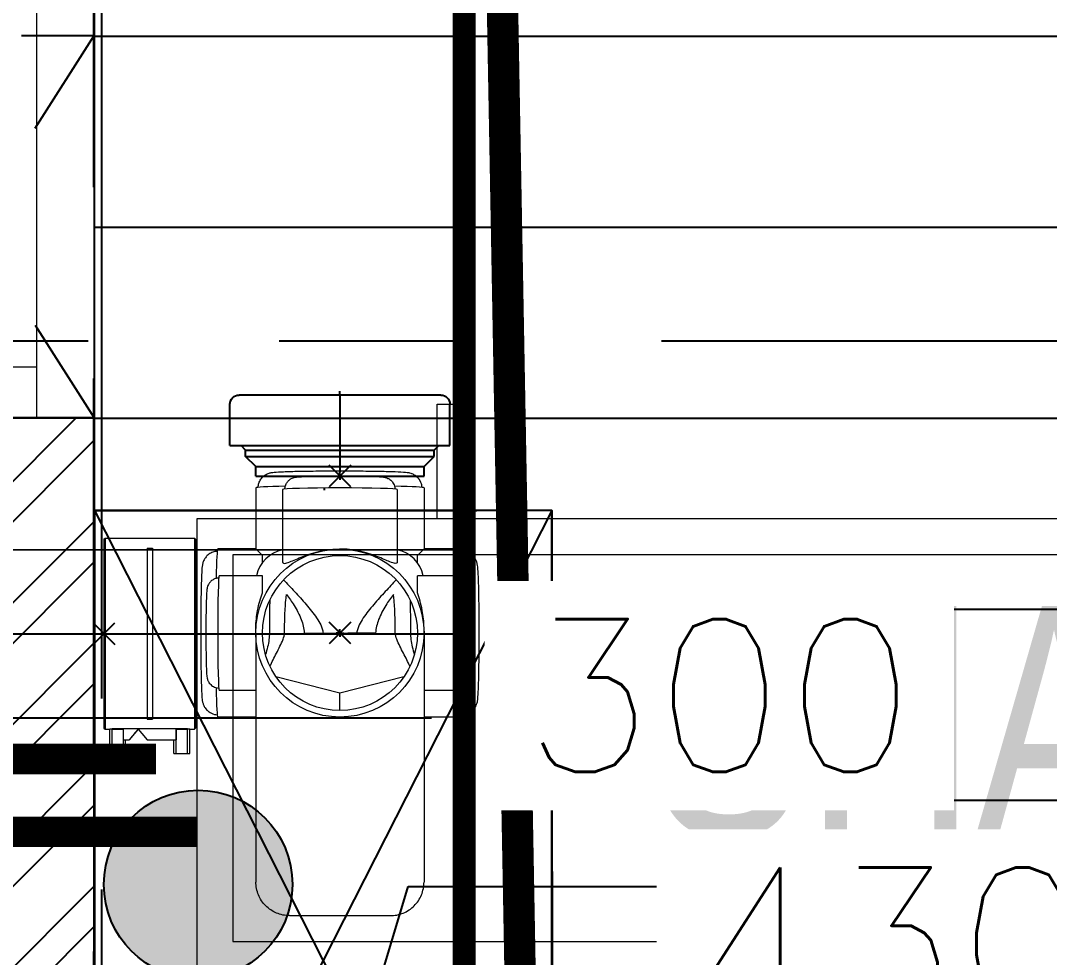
# Model space of a CAD drawing. Header units: millimetres. Extents: x 1135099 to 1230264, y -5736945 to -5695799.
# Drawn here: x 1199203 to 1199876, y -5707603 to -5706990 of the extents above; entities that cross this region are included whole.
import ezdxf
from ezdxf.lldxf.tags import DXFTag

# ---------------------------------------------------------------- set-up
doc = ezdxf.new("R2010")
doc.units = ezdxf.units.MM
doc.header["$LTSCALE"] = 1000
doc.header["$MEASUREMENT"] = 0
for name, pattern in [('2BHK-A - BACK$0$DASHED', [0.75, 0.5, -0.25]), ('2BHK-A - BACK$0$PHANTOM2', [1.25, 0.625, -0.125, 0.125, -0.125, 0.125, -0.125]), ('2BHK-A - BACK$1$AUDIT_D_120904163729-0', [0]), ('2BHK-A - BACK$1$HIDDEN', [0.375, 0.25, -0.125]), ('AUDIT_D_120904163729-0', [0]), ('T8(T9 IS SIMILAR) - DIMENSION & TEXTING$0$CENTERX2', [101.6, 63.5, -12.7, 12.7, -12.7]), ('T8(T9 IS SIMILAR) - DIMENSION & TEXTING$0$T8 - TYPICAL FLOOR CORE$0$( Hidden )', [0.375, 0.25, -0.125]), ('T8(T9 IS SIMILAR) - DIMENSION & TEXTING$1$AUDIT_D_120904163729-0', [0]), ('T8(T9 IS SIMILAR)$0$$0$HIDDEN', [0.375, 0.25, -0.125]), ('T8(T9 IS SIMILAR)$0$HIDDEN', [0.375, 0.25, -0.125]), ('T8_REFUGE COLUMNS$0$CENTER2', [1.125, 0.75, -0.125, 0.125, -0.125])]:
    doc.linetypes.add(name, pattern=pattern)
doc.layers.get('0').update_dxf_attribs({"linetype": 'AUDIT_D_120904163729-0'})
for name, color, linetype, lineweight in [('2BHK-A - BACK$0$A-AC DRAIN PIPE', 94, 'Continuous', 18), ('2BHK-A - BACK$0$A-AC PIPE', 151, 'Continuous', 20), ('2BHK-A - BACK$0$A-ODU', 30, 'Continuous', 20), ('2BHK-A - BACK$0$Ventilator', 5, 'Continuous', 0), ('2BHK-A - BACK$1$A-WALL- 160', 6, 'Continuous', 30), ('T8(T9 IS SIMILAR) - DIMENSION & TEXTING$0$2BHK-A - BACK$0$a-Text', 4, 'Continuous', 0), ('T8(T9 IS SIMILAR) - DIMENSION & TEXTING$0$Arbeitspunkt(DIN)', 8, 'Continuous', 25), ('T8(T9 IS SIMILAR) - DIMENSION & TEXTING$0$U-TI-WS-HOT', 1, 'T8(T9 IS SIMILAR) - DIMENSION & TEXTING$0$DASHDOT', 30), ('T8(T9 IS SIMILAR)$0$D&W', 8, 'Continuous', 25), ('T8(T9 IS SIMILAR)$0$SCPL BEAM', 191, 'T8(T9 IS SIMILAR)$0$$0$HIDDEN', 13)]:
    doc.layers.add(name, color=color, linetype=linetype, lineweight=lineweight)
for name, color, linetype in [('2BHK-A - BACK$1$A-HATCH -160', 251, '2BHK-A - BACK$1$AUDIT_D_120904163729-0'), ('2BHK-A - BACK$1$CUT-OUT', 49, 'Continuous'), ('T8(T9 IS SIMILAR) - DIMENSION & TEXTING$0$A-PLUMBING', 7, 'T8(T9 IS SIMILAR) - DIMENSION & TEXTING$1$AUDIT_D_120904163729-0'), ('T8(T9 IS SIMILAR) - DIMENSION & TEXTING$0$pl-110 dia soil pipe', 1, 'Continuous'), ('T8(T9 IS SIMILAR) - DIMENSION & TEXTING$0$pl-110 dia soil pipe1', 1, 'Continuous'), ('T8(T9 IS SIMILAR) - DIMENSION & TEXTING$0$U-TI-TEXT', 7, 'Continuous'), ('T8(T9 IS SIMILAR) - DIMENSION & TEXTING$0$U-TI-WS', 5, 'Continuous'), ('T8(T9 IS SIMILAR)$0$S-BEAM', 20, 'T8(T9 IS SIMILAR)$0$$0$HIDDEN'), ('T8_REFUGE COLUMNS$0$A-CENTERLINE', 193, 'T8_REFUGE COLUMNS$0$CENTER2'), ('T8_TYPICAL COLUMNS$0$A-RCC COLS', 3, 'Continuous')]:
    doc.layers.add(name, color=color, linetype=linetype)
doc.layers.add('T8(T9 IS SIMILAR) - DIMENSION & TEXTING$0$GEB-BEZUG', color=2, linetype='Continuous', lineweight=25, true_color=0xffff00)
doc.styles.add('T8(T9 IS SIMILAR) - DIMENSION & TEXTING$0$2BHK-A - BACK$0$ARIAL ARROW', font='swisscl.ttf')
doc.styles.add('T8(T9 IS SIMILAR) - DIMENSION & TEXTING$0$Romans 1', font='romans.shx', dxfattribs={"height": 100})
tags = doc.linetypes.add('T8(T9 IS SIMILAR) - DIMENSION & TEXTING$0$DASHDOT', pattern=[1, 0.5, -0.25, 0, -0.25]).pattern_tags.tags
tags[10:11] = [DXFTag(74, 4), DXFTag(75, 0), DXFTag(340, '0'), DXFTag(46, 1.0), DXFTag(50, 0.0), DXFTag(44, 0.0), DXFTag(45, 0.0)]
tags[8:9] = [DXFTag(74, 4), DXFTag(75, 0), DXFTag(340, '0'), DXFTag(46, 1.0), DXFTag(50, 0.0), DXFTag(44, 0.0), DXFTag(45, 0.0)]
tags[6:7] = [DXFTag(74, 4), DXFTag(75, 0), DXFTag(340, '0'), DXFTag(46, 1.0), DXFTag(50, 0.0), DXFTag(44, 0.0), DXFTag(45, 0.0)]
tags[4:5] = [DXFTag(74, 4), DXFTag(75, 0), DXFTag(340, '0'), DXFTag(46, 1.0), DXFTag(50, 0.0), DXFTag(44, 0.0), DXFTag(45, 0.0)]
doc.dimstyles.new('T8(T9 IS SIMILAR) - DIMENSION & TEXTING$0$ALPINE S', dxfattribs={"dimscale": 0, "dimtxt": 100, "dimasz": 75, "dimexe": 0, "dimexo": 0, "dimgap": 75, "dimtad": 1, "dimdec": 0, "dimzin": 0, "dimdsep": 46, "dimtxsty": 'T8(T9 IS SIMILAR) - DIMENSION & TEXTING$0$Romans 1', "dimblk": 'T8(T9 IS SIMILAR) - DIMENSION & TEXTING$0$_ArchTick', "dimcen": 0.09, "dimclrd": 256, "dimclre": 256, "dimclrt": 7, "dimadec": 0, "dimazin": 0, "dimtfac": 1, "dimtdec": 0, "dimtofl": 0, "dimtmove": 1, "dimatfit": 0, "dimldrblk": 'T8(T9 IS SIMILAR) - DIMENSION & TEXTING$0$_Open90', "dimfxl": 1, "dimtolj": 1, "dimtzin": 0, "dimarcsym": 0})

# ---------------------------------------------------------------- blocks, each defined once
blk = doc.blocks.new('T8(T9 IS SIMILAR) - DIMENSION & TEXTING$0$Einfügepunkt')
at = {"layer": 'T8(T9 IS SIMILAR) - DIMENSION & TEXTING$0$GEB-BEZUG'}
for p, q in [((-7.07, -7.07), (7.07, 7.07)), ((-7.07, 7.07), (7.07, -7.07))]:
    blk.add_line(p, q, dxfattribs=at)
blk = doc.blocks.new('T8(T9 IS SIMILAR) - DIMENSION & TEXTING$0$367.771.16.1_A')
at = {"lineweight": 13, "ltscale": 25}
for p, q in [((3.8, 78.5), (3.8, 62.5)), ((3.8, 78.5), (14.2, 78.5)), ((5.3, 78.5), (5.3, 62.5)), ((12.7, 78.5), (12.7, 62.5)), ((14.2, 78.5), (14.2, 69.5)), ((45.8, 78.5), (45.8, 69.5)), ((45.8, 78.5), (56.2, 78.5)), ((47.3, 78.5), (47.3, 62.5)), ((54.7, 78.5), (54.7, 62.5)), ((56.2, 78.5), (56.2, 62.5)), ((12.6, 62.39), (12.6, 69.5)), ((12.6, 69.5), (16.49, 69.5)), ((22.45, 62.5), (16.57, 69.5)), ((22.45, 62.5), (28.32, 69.5)), ((28.41, 69.5), (47.4, 69.5)), ((47.4, 69.5), (47.4, 62.39)), ((0, 61.79), (0.71, 62.5)), ((0, -61.79), (0, 61.79)), ((0.71, 62.5), (3.8, 62.5)), ((0.71, -62.5), (0.71, 62.5)), ((5.3, 62.5), (12.7, 62.5)), ((22.45, 62.39), (12.6, 62.39)), ((22.45, 62.5), (22.45, 62.39)), ((47.4, 62.39), (22.45, 62.39)), ((47.3, 62.5), (54.7, 62.5)), ((56.2, 62.5), (59.29, 62.5)), ((60, 61.79), (59.29, 62.5)), ((59.29, -62.5), (59.29, 62.5)), ((60, -61.79), (60, 61.79)), ((0, 55), (28.3, 55)), ((28.3, 56), (31.7, 56)), ((28.3, -56), (28.3, 56)), ((31.7, -56), (31.7, 56)), ((31.7, 55), (60, 55)), ((-6.08, -0.06), (11.58, -0.06)), ((11.58, -0.06), (53.35, -0.06)), ((53.35, -0.06), (63.29, -0.06)), ((0, -55), (28.3, -55)), ((28.3, -56), (31.7, -56)), ((31.7, -55), (60, -55)), ((0, -61.79), (0.71, -62.5)), ((0.71, -62.5), (59.29, -62.5)), ((60, -61.79), (59.29, -62.5))]:
    blk.add_line(p, q, dxfattribs=at)
for points, weights in [([(22.45, 62.39), (19.63, 65.75), (16.49, 69.5)], [1, 1.00181632922, 1.00072644359]), ([(16.49, 69.5), (16.57, 69.5), (16.57, 69.5)], [1.01365125454, 1.01438848921, 1.01438848921]), ([(28.41, 69.5), (25.27, 65.75), (22.45, 62.39)], [1.00072644331, 1.00181632851, 1]), ([(28.32, 69.5), (28.32, 69.5), (28.41, 69.5)], [1.01438848921, 1.01438848921, 1.01365125454])]:
    blk.add_rational_spline(points, weights, degree=2, dxfattribs=at)
for points, knots in [([(12.6, 62.39), (12.15, 62.36), (11.6, 62.33), (10.35, 62.29), (9.65, 62.28), (8.35, 62.28), (7.65, 62.29), (6.37, 62.34), (5.78, 62.36), (4.86, 62.42), (4.46, 62.45), (3.93, 62.49), (3.8, 62.5), (3.8, 62.5)], [1.186254, 1.186254, 1.186254, 1.186254, 1.37182, 1.37182, 1.567794, 1.567794, 1.763769, 1.763769, 1.959743, 1.959743, 2.155717, 2.155717, 2.351692, 2.351692, 2.351692, 2.351692]), ([(5.3, 62.5), (5.3, 62.5), (5.39, 62.49), (5.77, 62.47), (6.06, 62.46), (6.71, 62.43), (7.13, 62.42), (8.04, 62.4), (8.54, 62.39), (9.46, 62.39), (9.96, 62.4), (10.87, 62.42), (11.29, 62.43), (11.94, 62.46), (12.23, 62.47), (12.61, 62.49), (12.7, 62.5), (12.7, 62.5)], [0.557636, 0.557636, 0.557636, 0.557636, 0.697045, 0.697045, 0.836454, 0.836454, 0.975863, 0.975863, 1.115272, 1.115272, 1.254681, 1.254681, 1.39409, 1.39409, 1.533499, 1.533499, 1.672909, 1.672909, 1.672909, 1.672909]), ([(47.3, 62.5), (47.3, 62.5), (47.39, 62.49), (47.77, 62.47), (48.06, 62.46), (48.71, 62.43), (49.13, 62.42), (50.04, 62.4), (50.54, 62.39), (51.46, 62.39), (51.96, 62.4), (52.87, 62.42), (53.29, 62.43), (53.94, 62.46), (54.23, 62.47), (54.61, 62.49), (54.7, 62.5), (54.7, 62.5)], [0.557636, 0.557636, 0.557636, 0.557636, 0.697045, 0.697045, 0.836454, 0.836454, 0.975863, 0.975863, 1.115272, 1.115272, 1.254681, 1.254681, 1.39409, 1.39409, 1.533499, 1.533499, 1.672909, 1.672909, 1.672909, 1.672909]), ([(56.2, 62.5), (56.2, 62.5), (56.07, 62.49), (55.54, 62.45), (55.14, 62.42), (54.22, 62.36), (53.63, 62.34), (52.35, 62.29), (51.65, 62.28), (50.35, 62.28), (49.65, 62.29), (48.4, 62.33), (47.85, 62.36), (47.4, 62.39)], [0.783897, 0.783897, 0.783897, 0.783897, 0.979871, 0.979871, 1.175845, 1.175845, 1.37182, 1.37182, 1.567794, 1.567794, 1.763769, 1.763769, 1.949335, 1.949335, 1.949335, 1.949335])]:
    blk.add_open_spline(points, degree=3, knots=knots, dxfattribs=at)
blk.add_blockref('T8(T9 IS SIMILAR) - DIMENSION & TEXTING$0$Einfügepunkt', (0, 0), dxfattribs=at)
blk = doc.blocks.new('T8(T9 IS SIMILAR) - DIMENSION & TEXTING$0$A$C79FE6463')
at = {"ltscale": 25}
for p, q in [((0, 53), (0, 55.5)), ((-66, 53), (66, 53)), ((0, 53), (0, 50.5)), ((0, 50.5), (0, 2.5)), ((-72, 20), (-72, 47)), ((72, 20), (72, 47)), ((72, 20), (-72, 20)), ((-61.7, 17), (-64.7, 20)), ((61.7, 17), (-61.7, 17)), ((-61.7, 12.87), (-61.7, 17)), ((61.7, 17), (64.7, 20)), ((61.7, 12.87), (61.7, 17)), ((61.7, 12.87), (-61.7, 12.87)), ((-55, 6.17), (-61.7, 12.87)), ((55, 6.17), (61.7, 12.87)), ((55, 6.17), (-55, 6.17)), ((-55, 0), (-55, 6.17)), ((55, 0), (-55, 0)), ((0, 0), (0, 2.5)), ((0, 0), (0, -2.5)), ((55, 0), (55, 6.17))]:
    blk.add_line(p, q, dxfattribs=at)
for centre, start, end in [((-66, 47), 90, 180), ((66, 47), 0, 90)]:
    blk.add_arc(centre, 6, start, end, dxfattribs=at)
blk.add_blockref('T8(T9 IS SIMILAR) - DIMENSION & TEXTING$0$Einfügepunkt', (0, 0.02), dxfattribs=at)
blk = doc.blocks.new('T8(T9 IS SIMILAR) - DIMENSION & TEXTING$0$367.611.16.1_G')
at = {"lineweight": 13, "ltscale": 25}
for p, q in [((33.02, 184.92), (-33.02, 184.92)), ((-55, 134.4), (-55, 162.92)), ((55, 134.4), (55, 162.92)), ((-79.97, 55), (-55, 55)), ((55, 55), (79.97, 55)), ((0, 50.7), (0, 39.22)), ((-78.97, 37.5), (-55, 37.5)), ((0, 39.22), (-41.9, 28.54)), ((41.9, 28.54), (0, 39.22)), ((55, 37.5), (78.97, 37.5)), ((-55, 0), (-55, 13.4)), ((55, 0), (55, 13.4)), ((-55, 0), (-55, -3.44)), ((-23.32, 0), (-11.02, 0)), ((-11.02, 0), (-5.07, 0)), ((5.07, 0), (-5.07, 0)), ((11.02, 0), (5.07, 0)), ((23.32, 0), (11.02, 0)), ((55, 0), (55, -3.44)), ((-50.7, -26.23), (-50.7, -37.5)), ((50.7, -26.23), (50.7, -37.5)), ((-78.97, -37.5), (-50.7, -37.5)), ((50.7, -37.5), (78.97, -37.5)), ((-50.7, -46.07), (-50.7, -50.7)), ((-37.5, -93.97), (-37.5, -46.26)), ((37.5, -93.97), (37.5, -46.26)), ((50.7, -46.07), (50.7, -50.7)), ((-55, -55), (-50.7, -50.7)), ((55, -55), (50.7, -50.7)), ((-79.97, -55), (-55, -55)), ((-55, -94.97), (-55, -55)), ((55, -94.97), (55, -55)), ((55, -55), (79.97, -55))]:
    blk.add_line(p, q, dxfattribs=at)
for radius in [55, 50.7]:
    blk.add_circle((0, 0), radius, dxfattribs=at)
for centre, start, end in [((-33, -33), 191.80294, 258.19713), ((33, -33), 281.80287, 348.19706)]:
    blk.add_arc(centre, 22, start, end, dxfattribs=at)
for centre, major_axis, start_param, end_param in [((-79.97, 0), (0, 55), 0, 0.863889), ((79.97, 0), (0, 55), 5.419296, 6.283185), ((-78.97, 0), (0, 37.5), 0, 3.141593), ((78.97, 0), (0, 37.5), 3.141593, 6.283185), ((-89.97, 0), (0, -43.5), 4.259196, 5.165582), ((89.97, 0), (0, -43.5), 1.117603, 2.023989), ((-79.97, 0), (0, -55), 5.419296, 6.283185), ((79.97, 0), (0, -55), 0, 0.863889), ((0, -93.97), (37.5, 0), 3.141593, 6.283185), ((0, -94.97), (-55, 0), 0, 0.863889), ((0, -94.97), (55, 0), 5.419296, 6.283185)]:
    blk.add_ellipse(centre, major_axis=major_axis, ratio=0.026177, start_param=start_param, end_param=end_param, dxfattribs=at)
for points, knots in [([(-33.02, 184.92), (-34.37, 184.92), (-35.86, 184.79), (-38.76, 184.21), (-40.17, 183.77), (-42.68, 182.73), (-44, 182.04), (-46.46, 180.4), (-47.6, 179.44), (-49.52, 177.52), (-50.47, 176.38), (-52.12, 173.92), (-52.81, 172.6), (-53.85, 170.09), (-54.29, 168.67), (-54.87, 165.76), (-55, 164.28), (-55, 162.92)], [0, 0, 0, 0, 0.406818, 0.406818, 0.813635, 0.813635, 1.220616, 1.220616, 1.627596, 1.627596, 2.034802, 2.034802, 2.442009, 2.442009, 2.84946, 2.84946, 3.256911, 3.256911, 3.256911, 3.256911]), ([(33.02, 184.92), (34.37, 184.92), (35.86, 184.79), (38.76, 184.21), (40.17, 183.77), (42.68, 182.73), (44, 182.04), (46.46, 180.4), (47.6, 179.44), (49.52, 177.52), (50.47, 176.38), (52.12, 173.92), (52.81, 172.6), (53.85, 170.09), (54.29, 168.67), (54.87, 165.76), (55, 164.28), (55, 162.92)], [0, 0, 0, 0, 0.406818, 0.406818, 0.813635, 0.813635, 1.220616, 1.220616, 1.627596, 1.627596, 2.034802, 2.034802, 2.442009, 2.442009, 2.84946, 2.84946, 3.256911, 3.256911, 3.256911, 3.256911]), ([(-80.31, 53.48), (-81.3, 53.42), (-82.26, 53.21), (-84.14, 52.55), (-85, 52.07), (-86.56, 50.95), (-87.15, 50.34), (-88.23, 49.06), (-88.57, 48.47), (-89.14, 47.4), (-89.31, 46.97), (-89.59, 46.18), (-89.68, 45.86), (-89.87, 45.14), (-89.93, 44.83), (-90.13, 43.71), (-90.19, 43.12), (-90.35, 41.27), (-90.44, 39.93), (-90.59, 36.64), (-90.66, 34.72), (-90.79, 30.34), (-90.85, 27.9), (-90.93, 23.28), (-90.97, 21.21), (-90.99, 19.05)], [0.001613, 0.001613, 0.001613, 0.001613, 0.009196, 0.009196, 0.018643, 0.018643, 0.031111, 0.031111, 0.049087, 0.049087, 0.071774, 0.071774, 0.099795, 0.099795, 0.146166, 0.146166, 0.28205, 0.28205, 0.505418, 0.505418, 0.728786, 0.728786, 0.952154, 0.952154, 1.117603, 1.117603, 1.117603, 1.117603]), ([(90.99, 19.05), (90.96, 21.96), (90.91, 24.72), (90.8, 29.81), (90.74, 32.13), (90.61, 36.23), (90.53, 38.01), (90.37, 41.01), (90.29, 42.18), (90.1, 43.85), (90.05, 44.34), (89.78, 45.51), (89.71, 45.8), (89.45, 46.61), (89.28, 47.13), (88.51, 48.59), (88.07, 49.38), (86.66, 50.81), (86.21, 51.21), (84.74, 52.24), (83.52, 52.89), (81.46, 53.36), (80.89, 53.45), (80.31, 53.48)], [5.165582, 5.165582, 5.165582, 5.165582, 5.38895, 5.38895, 5.612318, 5.612318, 5.835686, 5.835686, 6.059055, 6.059055, 6.170739, 6.170739, 6.201336, 6.201336, 6.234064, 6.234064, 6.256757, 6.256757, 6.264717, 6.264717, 6.277115, 6.277115, 6.281572, 6.281572, 6.281572, 6.281572]), ([(-79.25, 36), (-80.01, 35.97), (-80.76, 35.83), (-82.24, 35.35), (-82.92, 34.99), (-84.17, 34.15), (-84.65, 33.67), (-85.53, 32.67), (-85.81, 32.2), (-86.3, 31.31), (-86.44, 30.96), (-86.66, 30.33), (-86.73, 30.09), (-86.87, 29.57), (-86.91, 29.35), (-87.03, 28.67), (-87.07, 28.34), (-87.22, 26.9), (-87.29, 25.68), (-87.43, 22.23), (-87.5, 19.97), (-87.6, 14.91), (-87.64, 12.17), (-87.69, 6.39), (-87.7, 3.36), (-87.71, -2.71), (-87.69, -5.75), (-87.65, -11.53), (-87.61, -14.28), (-87.51, -19.23), (-87.46, -21.43), (-87.32, -25.15), (-87.24, -26.58), (-87.09, -28.22), (-87.05, -28.61), (-86.88, -29.48), (-86.83, -29.73), (-86.64, -30.39), (-86.54, -30.77), (-86.01, -31.86), (-85.73, -32.45), (-84.71, -33.6), (-84.37, -33.94), (-83.27, -34.8), (-82.33, -35.37), (-80.53, -35.87), (-79.89, -35.97), (-79.25, -36)], [0.000899, 0.000899, 0.000899, 0.000899, 0.008412, 0.008412, 0.01768, 0.01768, 0.029795, 0.029795, 0.047646, 0.047646, 0.071641, 0.071641, 0.099967, 0.099967, 0.142707, 0.142707, 0.246472, 0.246472, 0.560632, 0.560632, 0.909663, 0.909663, 1.236409, 1.236409, 1.559555, 1.559555, 1.881947, 1.881947, 2.204981, 2.204981, 2.531201, 2.531201, 2.873379, 2.873379, 3.007486, 3.007486, 3.050386, 3.050386, 3.087101, 3.087101, 3.112166, 3.112166, 3.121001, 3.121001, 3.134362, 3.134362, 3.140694, 3.140694, 3.140694, 3.140694]), ([(79.25, -36), (80.01, -35.97), (80.76, -35.83), (82.24, -35.35), (82.92, -34.99), (84.17, -34.15), (84.65, -33.67), (85.53, -32.67), (85.81, -32.2), (86.3, -31.31), (86.44, -30.96), (86.66, -30.33), (86.73, -30.09), (86.87, -29.57), (86.91, -29.35), (87.03, -28.67), (87.07, -28.34), (87.22, -26.9), (87.29, -25.68), (87.43, -22.23), (87.5, -19.97), (87.6, -14.91), (87.64, -12.17), (87.69, -6.39), (87.7, -3.36), (87.71, 2.71), (87.69, 5.75), (87.65, 11.53), (87.61, 14.28), (87.51, 19.23), (87.46, 21.43), (87.32, 25.15), (87.24, 26.58), (87.09, 28.22), (87.05, 28.61), (86.88, 29.48), (86.83, 29.73), (86.64, 30.39), (86.54, 30.77), (86.01, 31.86), (85.73, 32.45), (84.71, 33.6), (84.37, 33.94), (83.27, 34.8), (82.33, 35.37), (80.53, 35.87), (79.89, 35.97), (79.25, 36)], [3.142492, 3.142492, 3.142492, 3.142492, 3.150004, 3.150004, 3.159273, 3.159273, 3.171388, 3.171388, 3.189239, 3.189239, 3.213233, 3.213233, 3.24156, 3.24156, 3.284299, 3.284299, 3.388065, 3.388065, 3.702224, 3.702224, 4.051256, 4.051256, 4.378002, 4.378002, 4.701148, 4.701148, 5.02354, 5.02354, 5.346574, 5.346574, 5.672794, 5.672794, 6.014972, 6.014972, 6.149079, 6.149079, 6.191979, 6.191979, 6.228693, 6.228693, 6.253758, 6.253758, 6.262593, 6.262593, 6.275954, 6.275954, 6.282286, 6.282286, 6.282286, 6.282286]), ([(-45.8, 21.74), (-45.16, 20.39), (-44.48, 19.02), (-43.04, 16.16), (-42.27, 14.66), (-40.73, 11.66), (-39.96, 10.16), (-38.49, 7.15), (-37.79, 5.64), (-36.74, 2.79), (-36.35, 1.45), (-36.23, 0)], [5.878046, 5.878046, 5.878046, 5.878046, 6.370465, 6.370465, 6.90278, 6.90278, 7.435096, 7.435096, 7.967411, 7.967411, 8.416504, 8.416504, 8.416504, 8.416504]), ([(45.8, 21.74), (45.16, 20.39), (44.48, 19.02), (43.04, 16.16), (42.27, 14.66), (40.73, 11.66), (39.96, 10.16), (38.49, 7.15), (37.79, 5.64), (36.74, 2.79), (36.35, 1.45), (36.23, 0)], [5.878046, 5.878046, 5.878046, 5.878046, 6.370465, 6.370465, 6.90278, 6.90278, 7.435096, 7.435096, 7.967411, 7.967411, 8.416504, 8.416504, 8.416504, 8.416504]), ([(-46.11, 0), (-46.14, 1.4), (-46.25, 2.8), (-46.64, 5.85), (-46.95, 7.5), (-47.73, 10.82), (-48.19, 12.49), (-48.69, 14.14)], [8.865622, 8.865622, 8.865622, 8.865622, 9.286029, 9.286029, 9.788391, 9.788391, 10.309593, 10.309593, 10.309593, 10.309593]), ([(46.11, 0), (46.14, 1.4), (46.25, 2.8), (46.64, 5.85), (46.95, 7.5), (47.73, 10.82), (48.19, 12.49), (48.69, 14.14)], [8.865622, 8.865622, 8.865622, 8.865622, 9.286029, 9.286029, 9.788391, 9.788391, 10.309593, 10.309593, 10.309593, 10.309593]), ([(-45.95, -21.44), (-45.96, -20.52), (-45.97, -19.6), (-46.07, -12.73), (-46.11, -6.4), (-46.11, 0)], [-2.224734, -2.224734, -2.224734, -2.224734, -1.919479, -1.919479, 0, 0, 0, 0]), ([(-36.86, -34.82), (-36.56, -34.5), (-36.26, -34.19), (-33.69, -31.47), (-31.23, -28.84), (-26.22, -23.35), (-23.65, -20.48), (-19.99, -16.11), (-18.8, -14.66), (-16.56, -11.72), (-15.5, -10.25), (-13.58, -7.23), (-12.73, -5.7), (-11.75, -3.25), (-11.47, -2.41), (-11.16, -1.03), (-11.07, -0.52), (-11.02, 0)], [30.345333, 30.345333, 30.345333, 30.345333, 30.50261, 30.50261, 31.697489, 31.697489, 32.892367, 32.892367, 33.489807, 33.489807, 34.087246, 34.087246, 34.684685, 34.684685, 34.983405, 34.983405, 35.149642, 35.149642, 35.149642, 35.149642]), ([(-36.23, 0), (-36.23, -3.95), (-36.17, -7.88), (-35.87, -15.55), (-35.64, -19.25), (-35.16, -23.62), (-35.05, -24.47), (-34.94, -25.26)], [-2.461895, -2.461895, -2.461895, -2.461895, -1.701505, -1.701505, -0.940038, -0.940038, -0.73883, -0.73883, -0.73883, -0.73883]), ([(-34.94, -25.26), (-33.26, -22.97), (-31.59, -20.57), (-28.21, -15.12), (-26.54, -12.05), (-24.23, -6.01), (-23.49, -3.08), (-23.32, 0)], [29.945633, 29.945633, 29.945633, 29.945633, 30.84659, 30.84659, 31.91404, 31.91404, 32.851815, 32.851815, 32.851815, 32.851815]), ([(36.86, -34.82), (36.56, -34.5), (36.26, -34.19), (33.69, -31.47), (31.23, -28.84), (26.22, -23.35), (23.65, -20.48), (19.99, -16.11), (18.8, -14.66), (16.56, -11.72), (15.5, -10.25), (13.58, -7.23), (12.73, -5.7), (11.75, -3.25), (11.47, -2.41), (11.16, -1.03), (11.07, -0.52), (11.02, 0)], [30.345333, 30.345333, 30.345333, 30.345333, 30.50261, 30.50261, 31.697489, 31.697489, 32.892367, 32.892367, 33.489807, 33.489807, 34.087246, 34.087246, 34.684685, 34.684685, 34.983405, 34.983405, 35.149642, 35.149642, 35.149642, 35.149642]), ([(34.94, -25.26), (33.26, -22.97), (31.59, -20.57), (28.21, -15.12), (26.54, -12.05), (24.23, -6.01), (23.49, -3.08), (23.32, 0)], [29.945633, 29.945633, 29.945633, 29.945633, 30.84659, 30.84659, 31.91404, 31.91404, 32.851815, 32.851815, 32.851815, 32.851815]), ([(36.23, 0), (36.23, -3.95), (36.17, -7.88), (35.87, -15.55), (35.64, -19.25), (35.16, -23.62), (35.05, -24.47), (34.94, -25.26)], [-2.461895, -2.461895, -2.461895, -2.461895, -1.701505, -1.701505, -0.940038, -0.940038, -0.73883, -0.73883, -0.73883, -0.73883]), ([(45.95, -21.44), (45.96, -20.52), (45.97, -19.6), (46.07, -12.73), (46.11, -6.4), (46.11, 0)], [-2.224734, -2.224734, -2.224734, -2.224734, -1.919479, -1.919479, 0, 0, 0, 0]), ([(-55, -3.44), (-55, -7.39), (-54.56, -11.24), (-53.05, -19.11), (-51.87, -22.96), (-50.7, -26.23)], [-2.721825, -2.721825, -2.721825, -2.721825, -1.530455, -1.530455, -0.121077, -0.121077, -0.121077, -0.121077]), ([(55, -3.44), (55, -7.39), (54.56, -11.24), (53.05, -19.11), (51.87, -22.96), (50.7, -26.23)], [-2.721825, -2.721825, -2.721825, -2.721825, -1.530455, -1.530455, -0.121077, -0.121077, -0.121077, -0.121077]), ([(-90.99, -19.05), (-90.96, -21.96), (-90.91, -24.72), (-90.8, -29.81), (-90.74, -32.13), (-90.61, -36.23), (-90.53, -38.01), (-90.37, -41.01), (-90.29, -42.18), (-90.1, -43.85), (-90.05, -44.34), (-89.78, -45.51), (-89.71, -45.8), (-89.45, -46.61), (-89.28, -47.13), (-88.51, -48.59), (-88.07, -49.38), (-86.66, -50.81), (-86.21, -51.21), (-84.74, -52.24), (-83.52, -52.89), (-81.46, -53.36), (-80.89, -53.45), (-80.31, -53.48)], [2.023989, 2.023989, 2.023989, 2.023989, 2.247358, 2.247358, 2.470726, 2.470726, 2.694094, 2.694094, 2.917462, 2.917462, 3.029146, 3.029146, 3.059743, 3.059743, 3.092472, 3.092472, 3.115165, 3.115165, 3.123124, 3.123124, 3.135522, 3.135522, 3.13998, 3.13998, 3.13998, 3.13998]), ([(80.31, -53.48), (81.3, -53.42), (82.26, -53.21), (84.14, -52.55), (85, -52.07), (86.56, -50.95), (87.15, -50.34), (88.23, -49.06), (88.57, -48.47), (89.14, -47.4), (89.31, -46.97), (89.59, -46.18), (89.68, -45.86), (89.87, -45.14), (89.93, -44.83), (90.13, -43.71), (90.19, -43.12), (90.35, -41.27), (90.44, -39.93), (90.59, -36.64), (90.66, -34.72), (90.79, -30.34), (90.85, -27.9), (90.93, -23.28), (90.97, -21.21), (90.99, -19.05)], [3.143206, 3.143206, 3.143206, 3.143206, 3.150789, 3.150789, 3.160235, 3.160235, 3.172704, 3.172704, 3.190679, 3.190679, 3.213367, 3.213367, 3.241388, 3.241388, 3.287759, 3.287759, 3.423643, 3.423643, 3.647011, 3.647011, 3.870379, 3.870379, 4.093747, 4.093747, 4.259196, 4.259196, 4.259196, 4.259196]), ([(-37.5, -46.26), (-37.5, -46.11), (-37.46, -45.98), (-37.19, -45.64), (-36.79, -45.54), (-36.16, -45.6)], [-1.014025, -1.014025, -1.014025, -1.014025, -0.710537, -0.710537, 0, 0, 0, 0]), ([(-36.16, -45.6), (-35.35, -45.67), (-34.2, -46.03), (-30.5, -47.47), (-27.59, -48.79), (-20.71, -51.46), (-16.67, -52.8), (-8.34, -54.54), (-4.22, -55), (0, -55)], [-5.004164, -5.004164, -5.004164, -5.004164, -4.084799, -4.084799, -2.692433, -2.692433, -1.264745, -1.264745, 0, 0, 0, 0]), ([(36.16, -45.6), (35.35, -45.67), (34.2, -46.03), (30.5, -47.47), (27.59, -48.79), (20.71, -51.46), (16.67, -52.8), (8.34, -54.54), (4.22, -55), (0, -55)], [-5.004164, -5.004164, -5.004164, -5.004164, -4.084799, -4.084799, -2.692433, -2.692433, -1.264745, -1.264745, 0, 0, 0, 0]), ([(37.5, -46.26), (37.5, -46.11), (37.46, -45.98), (37.19, -45.64), (36.79, -45.54), (36.16, -45.6)], [-1.014025, -1.014025, -1.014025, -1.014025, -0.710537, -0.710537, 0, 0, 0, 0]), ([(53.49, -95.3), (53.46, -96.27), (53.29, -97.21), (52.69, -99.07), (52.23, -99.92), (51.18, -101.47), (50.59, -102.07), (49.35, -103.16), (48.77, -103.51), (47.71, -104.1), (47.28, -104.27), (46.5, -104.56), (46.18, -104.66), (45.48, -104.85), (45.17, -104.91), (44.13, -105.1), (43.6, -105.16), (41.4, -105.37), (39.45, -105.48), (34.07, -105.69), (30.61, -105.79), (22.84, -105.95), (18.59, -106.01), (9.64, -106.08), (4.94, -106.11), (-4.46, -106.11), (-9.16, -106.09), (-18.1, -106.01), (-22.34, -105.95), (-29.97, -105.81), (-33.34, -105.71), (-39, -105.5), (-41.17, -105.39), (-43.57, -105.16), (-44.13, -105.11), (-45.36, -104.87), (-45.74, -104.8), (-46.82, -104.45), (-47.33, -104.29), (-48.76, -103.52), (-49.52, -103.1), (-51.25, -101.38), (-52.13, -100.32), (-53.17, -97.72), (-53.45, -96.53), (-53.49, -95.3)], [3.142466, 3.142466, 3.142466, 3.142466, 3.150023, 3.150023, 3.159311, 3.159311, 3.171402, 3.171402, 3.18873, 3.18873, 3.210817, 3.210817, 3.237899, 3.237899, 3.281817, 3.281817, 3.403983, 3.403983, 3.718142, 3.718142, 4.059252, 4.059252, 4.38454, 4.38454, 4.707044, 4.707044, 5.028969, 5.028969, 5.35143, 5.35143, 5.676499, 5.676499, 6.01451, 6.01451, 6.148847, 6.148847, 6.201704, 6.201704, 6.234506, 6.234506, 6.256844, 6.256844, 6.272666, 6.272666, 6.282312, 6.282312, 6.282312, 6.282312]), ([(36, -94.24), (35.97, -95.01), (35.83, -95.76), (35.35, -97.24), (34.99, -97.92), (34.15, -99.16), (33.67, -99.64), (32.67, -100.53), (32.2, -100.81), (31.31, -101.29), (30.96, -101.43), (30.33, -101.66), (30.09, -101.73), (29.57, -101.86), (29.35, -101.91), (28.67, -102.03), (28.34, -102.07), (26.9, -102.22), (25.68, -102.28), (22.23, -102.43), (19.97, -102.49), (14.91, -102.59), (12.17, -102.63), (6.39, -102.69), (3.36, -102.7), (-2.71, -102.7), (-5.75, -102.69), (-11.53, -102.64), (-14.28, -102.6), (-19.23, -102.51), (-21.43, -102.45), (-25.15, -102.31), (-26.58, -102.24), (-28.22, -102.08), (-28.61, -102.05), (-29.48, -101.88), (-29.73, -101.83), (-30.39, -101.64), (-30.77, -101.53), (-31.86, -101.01), (-32.45, -100.72), (-33.6, -99.7), (-33.94, -99.37), (-34.8, -98.27), (-35.37, -97.33), (-35.87, -95.52), (-35.97, -94.89), (-36, -94.24)], [3.142492, 3.142492, 3.142492, 3.142492, 3.150004, 3.150004, 3.159273, 3.159273, 3.171388, 3.171388, 3.189239, 3.189239, 3.213233, 3.213233, 3.24156, 3.24156, 3.284299, 3.284299, 3.388065, 3.388065, 3.702224, 3.702224, 4.051256, 4.051256, 4.378002, 4.378002, 4.701148, 4.701148, 5.02354, 5.02354, 5.346574, 5.346574, 5.672794, 5.672794, 6.014972, 6.014972, 6.149079, 6.149079, 6.191979, 6.191979, 6.228693, 6.228693, 6.253758, 6.253758, 6.262593, 6.262593, 6.275954, 6.275954, 6.282286, 6.282286, 6.282286, 6.282286])]:
    blk.add_open_spline(points, degree=3, knots=knots, dxfattribs=at)
for points in [[(-55, 13.4), (-55, 57.24), (-55, 90.56), (-55, 134.4)], [(55, 13.4), (55, 57.24), (55, 90.56), (55, 134.4)]]:
    blk.add_open_spline(points, degree=3, dxfattribs=at)
at = {"layer": 'T8(T9 IS SIMILAR) - DIMENSION & TEXTING$0$Arbeitspunkt(DIN)', "ltscale": 25}
for q in [(-2.5, 0), (0, 2.5), (0, -2.5), (2.5, 0)]:
    blk.add_line((0, 0), q, dxfattribs=at)
at = {"lineweight": 13, "ltscale": 25}
blk.add_blockref('T8(T9 IS SIMILAR) - DIMENSION & TEXTING$0$Einfügepunkt', (0, 0), dxfattribs=at)
blk = doc.blocks.new('T8(T9 IS SIMILAR) - DIMENSION & TEXTING$0$_ArchTick')
at = {"color": 0, "linetype": 'ByBlock', "const_width": 0.15}
blk.add_lwpolyline([(-0.5, -0.5), (0.5, 0.5)], dxfattribs=at)
blk = doc.blocks.new('*D198')
at = {"layer": 'T8(T9 IS SIMILAR) - DIMENSION & TEXTING$0$U-TI-TEXT', "lineweight": -2, "transparency": 16777216}
for p, q in [((-8044.82, 6155.08), (-7996.07, 6317.58)), ((-7996.07, 6317.58), (-7588.92, 6317.58)), ((-8194.82, 6155.08), (-8269.82, 6155.08)), ((-8194.82, 6155.08), (-7894.82, 6155.08)), ((-7894.82, 6155.08), (-7819.82, 6155.08))]:
    blk.add_line(p, q, dxfattribs=at)
at = {"layer": 'T8(T9 IS SIMILAR) - DIMENSION & TEXTING$0$U-TI-TEXT', "linetype": 'T8(T9 IS SIMILAR) - DIMENSION & TEXTING$0$T8 - TYPICAL FLOOR CORE$0$( Hidden )', "lineweight": -2, "transparency": 16777216}
for p, q in [((-8194.82, 6153.08), (-8194.82, 6155.08)), ((-7894.82, 6153.08), (-7894.82, 6155.08))]:
    blk.add_line(p, q, dxfattribs=at)
at = {"layer": 'T8(T9 IS SIMILAR) - DIMENSION & TEXTING$0$U-TI-TEXT', "linetype": 'ByBlock', "lineweight": -2, "transparency": 16777216, "xscale": 75, "yscale": 75, "zscale": 75}
blk.add_blockref('T8(T9 IS SIMILAR) - DIMENSION & TEXTING$0$_ArchTick', (-8194.82, 6155.08), dxfattribs=at)
at = {"layer": 'T8(T9 IS SIMILAR) - DIMENSION & TEXTING$0$U-TI-TEXT', "linetype": 'ByBlock', "lineweight": -2, "transparency": 16777216, "xscale": 75, "yscale": 75, "zscale": 75, "rotation": 180}
blk.add_blockref('T8(T9 IS SIMILAR) - DIMENSION & TEXTING$0$_ArchTick', (-7894.82, 6155.08), dxfattribs=at)
at = {"layer": 'T8(T9 IS SIMILAR) - DIMENSION & TEXTING$0$U-TI-TEXT', "color": 7, "linetype": 'ByBlock', "transparency": 16777216, "insert": (-7792.49, 6442.58), "char_height": 100, "attachment_point": 5, "style": 'T8(T9 IS SIMILAR) - DIMENSION & TEXTING$0$Romans 1', "bg_fill": 3, "box_fill_scale": 1.25, "bg_fill_color": 256, "bg_fill_true_color": 13158600, "bg_fill_transparency": 0}
blk.add_mtext('\\A1;300', dxfattribs=at)
blk = doc.blocks.new('T8(T9 IS SIMILAR) - DIMENSION & TEXTING$0$_Open90')
at = {"color": 0, "linetype": 'ByBlock', "lineweight": -2}
for p, q in [((-0.5, 0.5), (0, 0)), ((0, 0), (-1, 0)), ((0, 0), (-0.5, -0.5))]:
    blk.add_line(p, q, dxfattribs=at)
blk = doc.blocks.new('*D227')
at = {"layer": 'T8(T9 IS SIMILAR) - DIMENSION & TEXTING$0$U-TI-TEXT', "linetype": 'T8(T9 IS SIMILAR) - DIMENSION & TEXTING$0$T8 - TYPICAL FLOOR CORE$0$( Hidden )', "lineweight": -2, "transparency": 16777216}
for p, q in [((-7894.82, 6157.09), (-7894.82, 6155.09)), ((-7464.91, 6157.09), (-7464.91, 6155.09))]:
    blk.add_line(p, q, dxfattribs=at)
at = {"layer": 'T8(T9 IS SIMILAR) - DIMENSION & TEXTING$0$U-TI-TEXT', "lineweight": -2, "transparency": 16777216}
blk.add_line((-7894.82, 6155.09), (-7464.91, 6155.09), dxfattribs=at)
at = {"layer": 'T8(T9 IS SIMILAR) - DIMENSION & TEXTING$0$U-TI-TEXT', "linetype": 'ByBlock', "lineweight": -2, "transparency": 16777216, "xscale": 75, "yscale": 75, "zscale": 75, "rotation": 180}
blk.add_blockref('T8(T9 IS SIMILAR) - DIMENSION & TEXTING$0$_ArchTick', (-7894.82, 6155.09), dxfattribs=at)
at = {"layer": 'T8(T9 IS SIMILAR) - DIMENSION & TEXTING$0$U-TI-TEXT', "linetype": 'ByBlock', "lineweight": -2, "transparency": 16777216, "xscale": 75, "yscale": 75, "zscale": 75}
blk.add_blockref('T8(T9 IS SIMILAR) - DIMENSION & TEXTING$0$_ArchTick', (-7464.91, 6155.09), dxfattribs=at)
at = {"layer": 'T8(T9 IS SIMILAR) - DIMENSION & TEXTING$0$U-TI-TEXT', "color": 7, "linetype": 'ByBlock', "transparency": 16777216, "insert": (-7679.86, 6280.09), "char_height": 100, "attachment_point": 5, "style": 'T8(T9 IS SIMILAR) - DIMENSION & TEXTING$0$Romans 1', "bg_fill": 3, "box_fill_scale": 1.25, "bg_fill_color": 256, "bg_fill_true_color": 13158600, "bg_fill_transparency": 0}
blk.add_mtext('\\A1;430', dxfattribs=at)
blk = doc.blocks.new('T8_REFUGE COLUMNS')
at = {"layer": 'T8_REFUGE COLUMNS$0$A-CENTERLINE'}
for p, q in [((1199257.07, -5728808.54), (1199257.07, -5698299.64)), ((1217248.24, -5707199.86), (1182156.9, -5707199.86))]:
    blk.add_line(p, q, dxfattribs=at)
blk = doc.blocks.new('T8_TYPICAL COLUMNS')
at = {"layer": 'T8_TYPICAL COLUMNS$0$A-RCC COLS', "linetype": 'ByBlock'}
blk.add_blockref('T8_REFUGE COLUMNS', (0, 0), dxfattribs=at)
blk = doc.blocks.new('2BHK-A - BACK$0$V1')
at = {"layer": '2BHK-A - BACK$0$Ventilator'}
for p, q in [((1139453.9, -5700057.07), (1140103.9, -5700057.07)), ((1139453.9, -5700217.07), (1140103.9, -5700217.07))]:
    blk.add_line(p, q, dxfattribs=at)
at = {"layer": '2BHK-A - BACK$0$Ventilator', "color": 8}
for p, q in [((1139486.9, -5700094.57), (1140070.9, -5700094.57)), ((1139536.9, -5700118.32), (1140020.9, -5700118.32)), ((1139536.9, -5700155.82), (1140020.9, -5700155.82)), ((1139486.9, -5700174.57), (1140070.9, -5700174.57))]:
    blk.add_line(p, q, dxfattribs=at)
at = {"layer": '2BHK-A - BACK$0$Ventilator', "color": 5}
for p, q in [((1139536.9, -5700134.07), (1140020.9, -5700134.07)), ((1139536.9, -5700140.07), (1140020.9, -5700140.07))]:
    blk.add_line(p, q, dxfattribs=at)
at = {"layer": '2BHK-A - BACK$0$Ventilator', "color": 4}
for points in [[(1139453.9, -5700094.57), (1139486.9, -5700094.57), (1139486.9, -5700174.57), (1139453.9, -5700174.57)], [(1140103.9, -5700094.57), (1140070.9, -5700094.57), (1140070.9, -5700174.57), (1140103.9, -5700174.57)], [(1139536.9, -5700134.07), (1139536.9, -5700118.32), (1139486.9, -5700118.32), (1139486.9, -5700155.82), (1139536.9, -5700155.82), (1139536.9, -5700140.07), (1139530.9, -5700140.07), (1139530.9, -5700134.07)], [(1140020.9, -5700134.07), (1140020.9, -5700118.32), (1140070.9, -5700118.32), (1140070.9, -5700155.82), (1140020.9, -5700155.82), (1140020.9, -5700140.07), (1140026.9, -5700140.07), (1140026.9, -5700134.07)]]:
    blk.add_lwpolyline(points, close=True, dxfattribs=at)
blk = doc.blocks.new('2BHK-A - BACK$0$odu1')
at = {"layer": '2BHK-A - BACK$0$A-ODU'}
for points in [[(388.53, -900), (388.53, -55), (88.53, -55), (88.53, -900)], [(365.06, -876.53), (365.06, -78.47), (112, -78.47), (112, -876.53)]]:
    blk.add_lwpolyline(points, close=True, dxfattribs=at)
at = {"layer": '2BHK-A - BACK$0$A-ODU', "color": 3}
blk.add_lwpolyline([(388.53, -212.26), (463.53, -212.26), (463.53, -235.74), (388.53, -235.74)], dxfattribs=at)
blk = doc.blocks.new('2BHK-A - BACK')
at = {"layer": '2BHK-A - BACK$1$A-HATCH -160', "linetype": 'ByBlock'}
h = blk.add_hatch(dxfattribs=at)
h.set_pattern_fill('ANSI32', color=256, scale=150)
h.paths.add_polyline_path([(1199252.17, -5707249.86), (1199092.17, -5707249.86), (1199092.17, -5707849.86), (1199252.17, -5707849.86)])
at = {"layer": '2BHK-A - BACK$1$CUT-OUT', "linetype": 'ByBlock'}
h = blk.add_hatch(dxfattribs=at)
h.set_pattern_fill('ANSI31', color=256, scale=1000, angle=135)
h.paths.add_polyline_path([(1199252.39, -5706799.42), (1200282.3, -5706799.42), (1200281.5, -5707310.47), (1199982.3, -5707310.47), (1199982.3, -5707940.04), (1199552.39, -5707940.04), (1199551.59, -5707310.47), (1199252.39, -5707310.47)])
at = {"linetype": '2BHK-A - BACK$1$HIDDEN', "ltscale": 0.3}
for p, q in [((1199092.17, -5706999.86, 0.61), (1199252.17, -5707249.86)), ((1199092.17, -5707249.97), (1199252.17, -5706999.86, 0.61))]:
    blk.add_line(p, q, dxfattribs=at)
blk.add_lwpolyline([(1199252.17, -5706999.86), (1199252.17, -5707249.86), (1199092.17, -5707249.86), (1199092.17, -5706999.86)], close=True, dxfattribs=at)
at = {"layer": '2BHK-A - BACK$0$A-AC DRAIN PIPE', "linetype": '2BHK-A - BACK$0$PHANTOM2', "ltscale": 0.1, "const_width": 20, "elevation": -1.17}
blk.add_lwpolyline([(1199319.32, -5707520.86), (1199007.37, -5707520.86), (1199007.37, -5706301.73)], dxfattribs=at)
at = {"layer": '2BHK-A - BACK$0$A-AC PIPE', "linetype": '2BHK-A - BACK$0$DASHED', "ltscale": 0.1, "const_width": 20, "elevation": -1.17}
blk.add_lwpolyline([(1199049.49, -5706301.73), (1199049.49, -5707473.22), (1199292.46, -5707473.22)], dxfattribs=at)
at = {"layer": '2BHK-A - BACK$1$A-WALL- 160', "linetype": 'ByBlock'}
for q in [(1199092.17, -5707249.86), (1199252.17, -5707849.83)]:
    blk.add_line((1199252.17, -5707249.86), q, dxfattribs=at)
at = {"layer": '2BHK-A - BACK$1$CUT-OUT', "elevation": 0.65}
for points in [[(1199252.39, -5706799.42), (1200282.3, -5706799.42), (1200281.5, -5707310.47), (1199982.3, -5707310.47), (1199982.3, -5707940.04), (1199552.39, -5707940.04), (1199551.59, -5707310.47), (1199252.39, -5707310.47)], [(1199551.59, -5707310.47), (1199252.39, -5707310.47), (1199252.39, -5707899.86), (1199551.59, -5707899.86)]]:
    blk.add_lwpolyline(points, close=True, dxfattribs=at)
for points in [[(1199551.59, -5707310.47), (1199252.14, -5707899.86)], [(1199252.39, -5707310.47), (1199551.51, -5707899.86)]]:
    blk.add_lwpolyline(points, dxfattribs=at)
at = {"layer": '2BHK-A - BACK$0$A-ODU', "rotation": 90.0000792536792}
blk.add_blockref('2BHK-A - BACK$0$odu1', (1199264.32, -5707704.54, -2.33), dxfattribs=at)
at = {"layer": '2BHK-A - BACK$1$A-WALL- 160', "linetype": 'ByBlock', "xscale": -1, "rotation": 270}
blk.add_blockref('2BHK-A - BACK$0$V1', (6899309.24, -6846703.77), dxfattribs=at)
blk = doc.blocks.new('T8(T9 IS SIMILAR)')
at = {"layer": 'T8(T9 IS SIMILAR)$0$S-BEAM'}
for p, q in [((1199252.39, -5707310.47, 0.65), (1199551.59, -5707310.47, 0.65)), ((1199551.59, -5707310.47), (1199551.59, -5707899.16))]:
    blk.add_line(p, q, dxfattribs=at)
at = {"layer": 'T8(T9 IS SIMILAR)$0$SCPL BEAM', "linetype": 'T8(T9 IS SIMILAR)$0$HIDDEN'}
blk.add_line((1199251.56, -5707849.1), (1199251.68, -5706499.42), dxfattribs=at)
at = {"layer": 'T8(T9 IS SIMILAR)$0$D&W', "linetype": 'ByBlock'}
for name in ['T8_TYPICAL COLUMNS', '2BHK-A - BACK']:
    blk.add_blockref(name, (0, 0), dxfattribs=at)
blk = doc.blocks.new('T8(T9 IS SIMILAR) - DIMENSION & TEXTING$0$A$C77D62699')
at = {"layer": 'T8(T9 IS SIMILAR) - DIMENSION & TEXTING$0$U-TI-WS'}
h = blk.add_hatch(color=256, dxfattribs=at)
h.dxf.hatch_style = 1
h.paths.add_polyline_path([(-8195.16, 6318.95, 1), (-8071.79, 6318.95, 1)])
at = {"layer": 'T8(T9 IS SIMILAR) - DIMENSION & TEXTING$0$pl-110 dia soil pipe1'}
for p, q in [((-8050.9, 6576.97, -0.93), (-8050.9, 6578.46, -0.93)), ((-9955.43, 6538.35, -0.13), (-7960.56, 6538.02, -0.73)), ((-9955.43, 6428.35, -0.13), (-7980.92, 6428.02, -0.72))]:
    blk.add_line(p, q, dxfattribs=at)
at = {"layer": 'T8(T9 IS SIMILAR) - DIMENSION & TEXTING$0$pl-110 dia soil pipe1', "color": 12, "linetype": 'T8(T9 IS SIMILAR) - DIMENSION & TEXTING$0$CENTERX2'}
blk.add_line((-9955.43, 6483.35, -0.13), (-7953.02, 6483.01, -0.73), dxfattribs=at)
at = {"layer": 'T8(T9 IS SIMILAR) - DIMENSION & TEXTING$0$U-TI-WS', "lineweight": 40, "ltscale": 0.01, "const_width": 20.53, "elevation": 0.72}
blk.add_lwpolyline([(-8133.47, 6191.05), (-7921.58, 6191.05), (-7937.02, 7038.5), (-10470.13, 7038.5), (-10454.7, 6023.15)], dxfattribs=at)
at = {"layer": 'T8(T9 IS SIMILAR) - DIMENSION & TEXTING$0$U-TI-WS'}
blk.add_circle((-8133.47, 6318.95, 0.72), 61.69, dxfattribs=at)
at = {"layer": 'T8(T9 IS SIMILAR) - DIMENSION & TEXTING$0$U-TI-WS-HOT', "ltscale": 0.1, "const_width": 15, "elevation": 0.72}
blk.add_lwpolyline([(-8133.47, 5940.61), (-7959.39, 5940.61), (-7959.39, 6987.03), (-10217.92, 6987.03), (-10217.92, 6023.15)], dxfattribs=at)
at = {"layer": 'T8(T9 IS SIMILAR) - DIMENSION & TEXTING$0$pl-110 dia soil pipe', "linetype": 'ByBlock', "xscale": -1.000020158935082, "yscale": 1.000020158935082, "zscale": 1.000020158935082}
blk.add_blockref('T8(T9 IS SIMILAR) - DIMENSION & TEXTING$0$A$C79FE6463', (-8040.72, 6586.19, -0.93), dxfattribs=at)
at = {"layer": 'T8(T9 IS SIMILAR) - DIMENSION & TEXTING$0$pl-110 dia soil pipe', "linetype": 'ByBlock', "xscale": 1.000020158935082, "yscale": 1.000020158935082, "zscale": 1.000020158935082, "rotation": 180}
blk.add_blockref('T8(T9 IS SIMILAR) - DIMENSION & TEXTING$0$367.611.16.1_G', (-8040.72, 6483.49, -0.93), dxfattribs=at)
at = {"layer": 'T8(T9 IS SIMILAR) - DIMENSION & TEXTING$0$pl-110 dia soil pipe', "ltscale": 0.1, "xscale": -1.000020158935082, "yscale": 1.000020158935082, "zscale": 1.000020158935082, "rotation": 180}
blk.add_blockref('T8(T9 IS SIMILAR) - DIMENSION & TEXTING$0$367.771.16.1_A', (-8195.12, 6483.12, -0.93), dxfattribs=at)
at = {"layer": 'T8(T9 IS SIMILAR) - DIMENSION & TEXTING$0$2BHK-A - BACK$0$a-Text', "style": 'T8(T9 IS SIMILAR) - DIMENSION & TEXTING$0$2BHK-A - BACK$0$ARIAL ARROW'}
blk.add_text('SHAFT', height=150, dxfattribs=at).set_placement((-7838.44, 6351.07))
at = {"layer": 'T8(T9 IS SIMILAR) - DIMENSION & TEXTING$0$U-TI-TEXT', "linetype": 'ByBlock'}
dim = blk.add_linear_dim(base=(-7894.82, 6155.08), p1=(-8194.82, 5932.78), p2=(-7894.82, 5932.82), dimstyle='T8(T9 IS SIMILAR) - DIMENSION & TEXTING$0$ALPINE S', override={"dimscale": 1, "dimfxl": 2, "dimfxlon": 1, "dimtfill": 1, "dimarcsym": 1}, dxfattribs=at)
dim.commit()
dim.dimension.update_dxf_attribs({"geometry": '*D198', "text_midpoint": (-7921.07, 6442.58)})
dim = blk.add_linear_dim(base=(-7464.91, 6155.09), p1=(-7894.82, 6160.61), p2=(-7464.91, 6160.61), dimstyle='T8(T9 IS SIMILAR) - DIMENSION & TEXTING$0$ALPINE S', override={"dimscale": 1, "dimfxl": 2, "dimfxlon": 1, "dimtfill": 1, "dimarcsym": 1}, dxfattribs=at)
dim.commit()
dim.dimension.update_dxf_attribs({"geometry": '*D227', "text_midpoint": (-7679.86, 6280.09)})
blk = doc.blocks.new('T8(T9 IS SIMILAR) - DIMENSION & TEXTING')
at = {"layer": 'T8(T9 IS SIMILAR) - DIMENSION & TEXTING$0$A-PLUMBING', "linetype": 'ByBlock'}
blk.add_blockref('T8(T9 IS SIMILAR) - DIMENSION & TEXTING$0$A$C77D62699', (1207452.26, -5713874.03), dxfattribs=at)

msp = doc.modelspace()

# ---------------------------------------------------------------- block references
at = {"linetype": 'ByBlock'}
msp.add_blockref('T8(T9 IS SIMILAR)', (-1.37, 0.21, -0.64), dxfattribs=at)

# ---------------------------------------------------------------- next in the draw order: block references
msp.add_blockref('T8(T9 IS SIMILAR) - DIMENSION & TEXTING', (0, 0), dxfattribs=at)

doc.saveas('drawing.dxf')
